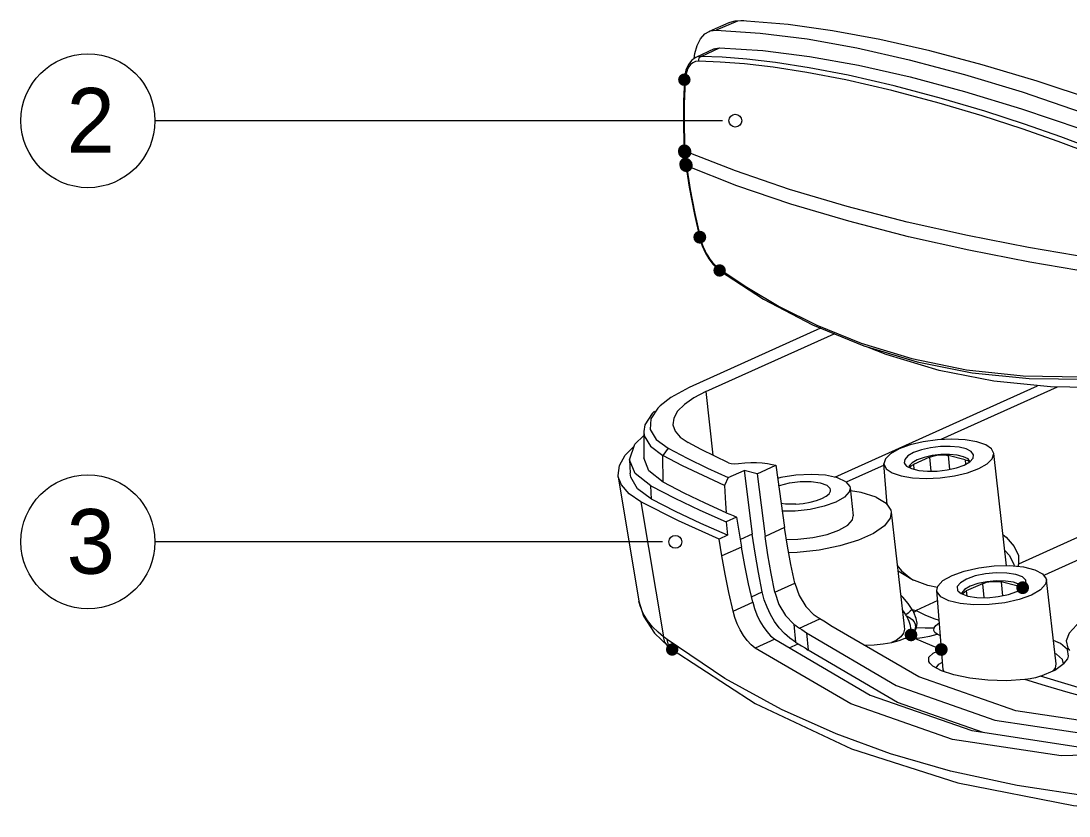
# Model space of a CAD drawing. Header units: millimetres. Extents: x 0 to 260, y 22 to 203.
# Drawn here: x 88.57 to 109.51, y 50.34 to 66.24 of the extents above; entities that cross this region are included whole.
import ezdxf

# ---------------------------------------------------------------- set-up
doc = ezdxf.new("R2010")
doc.units = ezdxf.units.MM

msp = doc.modelspace()

# ---------------------------------------------------------------- hatches: boundary and pattern name
h = msp.add_hatch(color=7)
edge = h.paths.add_edge_path()
edge.add_arc((101.823061, 65.06718), 0.12506, 0, 360)
h = msp.add_hatch(color=7)
edge = h.paths.add_edge_path()
edge.add_arc((101.822038, 63.648519), 0.126115, 0, 360)
h = msp.add_hatch(color=7)
edge = h.paths.add_edge_path()
edge.add_arc((101.823414, 63.620967), 0.126115, 0, 360)
h = msp.add_hatch(color=7)
edge = h.paths.add_edge_path()
edge.add_arc((101.828953, 63.641534), 0.130833, 0, 360)
h = msp.add_hatch(color=7)
edge = h.paths.add_edge_path()
edge.add_arc((101.830329, 63.613983), 0.130833, 0, 360)
h = msp.add_hatch(color=7)
edge = h.paths.add_edge_path()
edge.add_arc((101.836008, 63.62954), 0.128677, 0, 360)
h = msp.add_hatch(color=7)
edge = h.paths.add_edge_path()
edge.add_arc((101.836679, 63.615782), 0.128677, 0, 360)
h = msp.add_hatch(color=7)
edge = h.paths.add_edge_path()
edge.add_arc((101.846309, 63.381855), 0.125932, 0, 360)
h = msp.add_hatch(color=7)
edge = h.paths.add_edge_path()
edge.add_arc((101.8534, 63.375081), 0.130918, 0, 360)
h = msp.add_hatch(color=7)
edge = h.paths.add_edge_path()
edge.add_arc((101.850261, 63.355008), 0.125932, 0, 360)
h = msp.add_hatch(color=7)
edge = h.paths.add_edge_path()
edge.add_arc((101.857175, 63.3482), 0.130918, 0, 360)
h = msp.add_hatch(color=7)
edge = h.paths.add_edge_path()
edge.add_arc((101.860985, 63.363087), 0.128854, 0, 360)
h = msp.add_hatch(color=7)
edge = h.paths.add_edge_path()
edge.add_arc((101.86289, 63.349646), 0.128854, 0, 360)
h = msp.add_hatch(color=7)
edge = h.paths.add_edge_path()
edge.add_arc((102.131777, 61.918427), 0.129496, 0, 360)
h = msp.add_hatch(color=7)
edge = h.paths.add_edge_path()
edge.add_arc((102.528123, 61.253123), 0.12506, 0, 360)
h = msp.add_hatch(color=7)
edge = h.paths.add_edge_path()
edge.add_arc((108.583554, 54.910002), 0.129294, 0, 360)
h = msp.add_hatch(color=7)
edge = h.paths.add_edge_path()
edge.add_arc((106.352763, 53.965228), 0.127475, 0, 360)
h = msp.add_hatch(color=7)
edge = h.paths.add_edge_path()
edge.add_arc((101.580174, 53.673904), 0.12506, 0, 360)
h = msp.add_hatch(color=7)
edge = h.paths.add_edge_path()
edge.add_arc((106.957918, 53.674292), 0.128286, 0, 360)

# ---------------------------------------------------------------- linework, layer by layer
at = {"color": 7, "lineweight": 0}
for points in [[(102.714989, 66.202348), (102.316351, 66.033368)], [(102.885875, 66.240589), (102.459014, 66.058909)], [(102.830242, 66.235404), (102.732523, 66.209298), (102.714884, 66.202242)], [(102.885875, 66.240589), (102.867531, 66.239531), (102.848833, 66.237767), (102.830136, 66.235298)], [(103.065016, 66.239531), (103.009277, 66.241648), (102.949657, 66.242001), (102.885804, 66.240589)], [(111.213371, 64.227604), (110.018865, 64.657287), (108.871279, 65.036524), (107.77414, 65.364607), (106.725685, 65.642596), (105.72944, 65.869432), (104.786818, 66.044762), (103.897465, 66.168588), (103.06491, 66.239496)], [(102.021499, 65.49263), (102.033141, 65.592113), (102.078296, 65.753686), (102.146029, 65.885977), (102.233871, 65.983344), (102.316068, 66.033086)], [(102.316245, 66.033191), (102.339175, 66.041658), (102.458767, 66.058944)], [(102.458873, 66.059015), (103.337995, 66.000806), (104.275678, 65.882273), (105.268395, 65.704473), (106.317203, 65.467759), (107.418928, 65.17319), (108.570748, 64.821823), (109.774426, 64.411542), (111.025376, 63.944112)], [(102.420949, 65.684894), (102.049827, 65.512033)], [(102.156542, 65.534328), (102.525548, 65.705778)], [(102.420949, 65.684894), (102.44388, 65.694066), (102.525371, 65.706061)], [(102.525512, 65.705884), (103.394404, 65.649792), (104.321151, 65.533376), (105.301521, 65.358398), (106.336571, 65.125212), (107.423126, 64.834523), (108.559071, 64.487037), (109.744051, 64.081695), (110.97454, 63.619556)], [(102.049756, 65.511927), (101.971792, 65.45901), (101.903001, 65.371521), (101.85467, 65.257574), (101.827506, 65.12246), (101.82292, 65.067074)], [(101.991724, 65.406517), (101.948333, 65.369828), (101.914819, 65.326436), (101.889066, 65.279517), (101.870016, 65.230481), (101.856258, 65.181797), (101.846733, 65.134525), (101.840736, 65.08937)], [(102.045805, 65.432023), (101.99183, 65.406623)], [(102.112269, 65.440278), (102.045946, 65.432164)], [(102.156542, 65.534328), (102.080695, 65.523745), (102.050003, 65.512103)], [(102.112269, 65.440278), (102.111563, 65.469558), (102.119677, 65.497428), (102.135199, 65.520006), (102.156366, 65.534469)], [(110.554841, 63.355996), (109.952649, 63.588124), (109.296129, 63.830129), (108.571877, 64.083071), (107.776716, 64.34201), (106.915938, 64.599185), (105.971199, 64.851421), (105.049038, 65.063088), (104.268693, 65.21196), (103.595946, 65.314971), (103.023741, 65.381293), (102.536202, 65.420804), (102.112163, 65.440207)], [(110.604265, 63.448318), (110.002073, 63.681151), (109.345201, 63.924215), (108.620595, 64.177157), (107.825434, 64.437154), (106.963951, 64.694682), (106.018859, 64.946918), (105.095993, 65.158585), (104.314943, 65.307457), (103.641843, 65.409762), (103.069284, 65.475732), (102.58104, 65.51489), (102.156648, 65.534293)], [(101.823061, 65.06718), (101.807892, 64.640319), (101.807186, 64.10198), (101.82165, 63.650072)], [(101.837384, 65.045484), (101.821509, 64.584404), (101.820804, 64.114504)], [(101.837384, 65.045484), (101.823979, 65.061006)], [(101.840806, 65.089229), (101.837278, 65.045484)], [(101.820839, 64.114609), (101.835656, 63.636596)], [(101.821509, 63.650566), (101.82292, 63.622696)], [(101.822885, 63.622661), (101.825354, 63.580327)], [(101.825496, 63.580257), (101.839607, 63.433501), (101.845957, 63.383054)], [(111.227658, 61.31754), (109.952719, 61.500985), (108.700006, 61.711946), (107.478336, 61.950776), (106.276422, 62.221357), (105.078742, 62.531096), (103.925511, 62.873996), (102.845306, 63.242296), (101.835656, 63.636349)], [(101.837031, 63.608867), (101.846204, 63.48857)], [(101.846168, 63.488641), (101.860279, 63.369754)], [(101.845816, 63.383548), (101.849696, 63.356384)], [(101.849767, 63.356349), (101.919969, 62.920316), (102.024392, 62.375274), (102.124933, 61.923013)], [(101.863878, 63.342908), (101.940431, 62.871597), (102.0318, 62.394994)], [(111.255916, 61.023676), (109.980977, 61.207121), (108.728263, 61.418082), (107.506594, 61.656913), (106.30468, 61.927846), (105.106999, 62.237232), (103.953769, 62.580485), (102.873563, 62.948432), (101.863913, 63.342838)], [(102.031659, 62.395171), (102.137845, 61.915746)], [(102.124863, 61.922836), (102.134035, 61.886853)], [(102.134, 61.886994), (102.179155, 61.746941), (102.239833, 61.611122), (102.313564, 61.484122), (102.399289, 61.371939), (102.494186, 61.279158)], [(102.137951, 61.915604), (102.148534, 61.874329), (102.16194, 61.829174), (102.178167, 61.779785), (102.198276, 61.726868), (102.223323, 61.669718), (102.253309, 61.608688), (102.289292, 61.544835), (102.331979, 61.479571), (102.382779, 61.413249), (102.442398, 61.349749), (102.510837, 61.292599)], [(102.494362, 61.279299), (102.528229, 61.253194)], [(102.510696, 61.29274), (102.514929, 61.270162), (102.527982, 61.253229)], [(102.510696, 61.29274), (103.069143, 60.915973), (103.714726, 60.535326), (104.469318, 60.158559), (105.353732, 59.801196), (106.370085, 59.492515), (107.464401, 59.269559), (108.594349, 59.147146), (109.75781, 59.125979), (110.953374, 59.208176)], [(102.528123, 61.253123), (103.402659, 60.682329), (104.386556, 60.16304), (105.411729, 59.744292), (106.476059, 59.425734), (107.577784, 59.208423), (108.714787, 59.092359), (109.884951, 59.078954), (111.00502, 59.159387)], [(104.541955, 60.099681), (101.920463, 58.915053)], [(102.253521, 58.830845), (104.814335, 59.988309)], [(119.839034, 60.05008), (109.018282, 55.160228)], [(111.500673, 58.993476), (110.302993, 58.907751), (109.137415, 58.923626), (108.008173, 59.039689), (106.913856, 59.255237), (105.85764, 59.57062), (105.484401, 59.722314)], [(117.253808, 59.337293), (108.503508, 55.383007)], [(101.920569, 58.914912), (101.551211, 58.715593), (101.336722, 58.548023)], [(104.830104, 57.118321), (108.882462, 58.94959)], [(109.271717, 58.921474), (106.946559, 57.870549)], [(102.253521, 58.830845), (102.013632, 58.707373), (101.823485, 58.575434), (101.688018, 58.439614), (101.610407, 58.302737)], [(102.253521, 58.830845), (102.392515, 57.558376)], [(101.226726, 58.442931), (101.179101, 58.3946), (101.034462, 58.166706), (101.011179, 58.033708)], [(101.291319, 58.501844), (101.152678, 58.283828), (101.141389, 58.07075), (101.258158, 57.872842), (101.497694, 57.698217)], [(101.336616, 58.548023), (101.291461, 58.501809)], [(101.610513, 58.302737), (101.593932, 58.164095)], [(101.011073, 58.033673), (101.012484, 57.505212)], [(101.011073, 58.033673), (101.022714, 57.944067), (101.144423, 57.736987), (101.394895, 57.554601)], [(101.593967, 58.164236), (101.637006, 58.039353), (101.740017, 57.919761), (101.899473, 57.812164)], [(100.728216, 57.466265), (100.832638, 57.780943), (101.011496, 57.952746)], [(102.70811, 57.405976), (102.430827, 57.539326), (102.161305, 57.674792), (101.899544, 57.812023)], [(108.006162, 57.5951), (107.962065, 57.684705), (107.845296, 57.766197), (107.665379, 57.828639), (107.433251, 57.867797), (107.166198, 57.881555), (106.881154, 57.867444), (106.597873, 57.828286), (106.336465, 57.765491), (106.113509, 57.683647)], [(100.640727, 57.560986), (100.819232, 57.740197)], [(101.497694, 57.698111), (101.394683, 57.55453)], [(101.497694, 57.698111), (101.882575, 57.498086), (102.284036, 57.302294), (102.701372, 57.111794)], [(106.11358, 57.683647), (105.944952, 57.588397), (105.842294, 57.486444), (105.812308, 57.384139)], [(106.405398, 57.611645), (106.291098, 57.545676), (106.226892, 57.474767), (106.21772, 57.40527), (106.235712, 57.370698)], [(107.593095, 57.501049), (107.601209, 57.569135), (107.554289, 57.632283), (107.454806, 57.683788), (107.311578, 57.719066), (107.135542, 57.735646), (106.941161, 57.732119), (106.744311, 57.708835), (106.560867, 57.66756), (106.405292, 57.611469)], [(100.503602, 57.128657), (100.500074, 57.155821), (100.525121, 57.356551), (100.640833, 57.561163)], [(101.154195, 56.948458), (100.8374, 57.195403), (100.728039, 57.466336)], [(100.728216, 57.465912), (100.738799, 57.20274)], [(101.402586, 57.018061), (101.112602, 57.244192), (101.012766, 57.505247)], [(101.402586, 57.018061), (101.394824, 57.554636)], [(102.623726, 56.956713), (102.19757, 57.151094), (101.787643, 57.35006), (101.395001, 57.554319)], [(102.70811, 57.405976), (102.760674, 57.391159), (102.830877, 57.385514), (102.90743, 57.391159)], [(102.907571, 57.391159), (103.028574, 57.404564), (103.149576, 57.411973), (103.267757, 57.412326), (103.380646, 57.405976), (103.485421, 57.393628), (103.57926, 57.374578)], [(106.476518, 57.466265), (106.375271, 57.408057), (106.318473, 57.345262), (106.314946, 57.316335)], [(106.721134, 57.518265), (106.399401, 57.37292)], [(107.5309, 57.432152), (107.491742, 57.484363), (107.404253, 57.529871), (107.277253, 57.560916), (107.121678, 57.575732), (106.950228, 57.572557), (106.775956, 57.552096), (106.613678, 57.515407), (106.476447, 57.466371)], [(106.721134, 57.518265), (106.787103, 57.541195), (106.86542, 57.557776), (106.948323, 57.565537), (107.027698, 57.564126), (107.096137, 57.553542)], [(106.721134, 57.518265), (106.747945, 57.239923)], [(107.096137, 57.553437), (107.122595, 57.276506)], [(107.434944, 57.469687), (107.096278, 57.553296)], [(107.413425, 57.362901), (107.527725, 57.428871)], [(107.434944, 57.469687), (107.441294, 57.379023)], [(107.434944, 57.469687), (107.485744, 57.45099)], [(107.485603, 57.451096), (107.51312, 57.426049)], [(107.527796, 57.428694), (107.593059, 57.501014)], [(107.705384, 57.290547), (107.874012, 57.386149), (107.97667, 57.488102), (108.006303, 57.594994)], [(108.264008, 55.349246), (108.006127, 57.595029)], [(101.166613, 56.683204), (100.887213, 56.886757), (100.75104, 57.117827), (100.739046, 57.202846)], [(102.701407, 57.111759), (103.017144, 57.253928)], [(103.016967, 57.254034), (103.180303, 55.98227)], [(103.277776, 57.18997), (103.017073, 57.254175)], [(103.277776, 57.18997), (103.648898, 57.357539)], [(103.277776, 57.18997), (103.438995, 55.935492)], [(103.579366, 57.374614), (103.648863, 57.357327)], [(103.648792, 57.357398), (103.825887, 56.110681)], [(105.814213, 57.359127), (105.058563, 57.017638)], [(105.875526, 56.565024), (105.812026, 57.384174)], [(105.812131, 57.38428), (105.856934, 57.289735), (105.973351, 57.208244), (106.15362, 57.145449), (106.385395, 57.106644), (106.652801, 57.093238)], [(106.235712, 57.370839), (106.264992, 57.342264)], [(106.264816, 57.342229), (106.363946, 57.290723)], [(106.328034, 57.309491), (106.352375, 57.345121), (106.399295, 57.372991)], [(106.364052, 57.290899), (106.50728, 57.255269), (106.683316, 57.239041), (106.877697, 57.242216), (107.074547, 57.265852)], [(106.399365, 57.372885), (106.410654, 57.279046)], [(106.937845, 57.106926), (107.220773, 57.146084), (107.482534, 57.208879), (107.70549, 57.290723)], [(107.074617, 57.265746), (107.258414, 57.306669), (107.413284, 57.36276)], [(100.955757, 56.625666), (100.717985, 56.785475), (100.564879, 56.96398), (100.503496, 57.128727)], [(100.503602, 57.128657), (100.915999, 54.642279)], [(102.658333, 56.410331), (102.236058, 56.600125), (101.817664, 56.80262), (101.402444, 57.018167)], [(102.701407, 57.111759), (102.623796, 56.956889)], [(105.048367, 57.029773), (104.882562, 57.107384), (104.646201, 57.157126), (104.360804, 57.175471), (104.052123, 57.159948), (103.748381, 57.111971), (103.686292, 57.095037)], [(103.707353, 56.944683), (103.725698, 56.952797), (103.923606, 57.004656), (104.139859, 57.031819), (104.355406, 57.032878), (104.538851, 57.007478), (104.673259, 56.957383), (104.739934, 56.890356)], [(105.048367, 57.029773), (105.127037, 56.935229), (105.133387, 56.907359)], [(106.652907, 57.093167), (106.937951, 57.106926)], [(101.154195, 56.948458), (101.632209, 56.701866), (102.134917, 56.461977), (102.661614, 56.229497)], [(101.166613, 56.683204), (101.154265, 56.948493)], [(102.623726, 56.956713), (102.645598, 56.592294)], [(105.133457, 56.907465), (105.118994, 56.829854), (105.024449, 56.722962), (104.851941, 56.622421), (104.616285, 56.538107), (104.336885, 56.476371), (104.03773, 56.44321), (103.779144, 56.441093)], [(104.053252, 56.579841), (104.195774, 56.593246), (104.334063, 56.617235), (104.461063, 56.650749), (104.570071, 56.692024), (104.656149, 56.739296), (104.715063, 56.789743), (104.743285, 56.840543), (104.745402, 56.868413)], [(104.745367, 56.868519), (104.739722, 56.890391)], [(105.133634, 56.907465), (105.198192, 56.347254)], [(105.656239, 56.718659), (105.354967, 56.814261), (105.140478, 56.84707)], [(102.516411, 55.883246), (101.707844, 56.245196), (100.955722, 56.62549)], [(100.955757, 56.625666), (101.408018, 53.929386)], [(102.685039, 55.959375), (102.154461, 56.192914), (101.648225, 56.434567), (101.166683, 56.683275)], [(102.645422, 56.592223), (102.657769, 56.41654)], [(104.053252, 56.579841), (103.841232, 56.581604), (103.757271, 56.594657)], [(105.656239, 56.718659), (105.853089, 56.598361), (105.948692, 56.45725), (105.955747, 56.42162)], [(102.658333, 56.410331), (102.728889, 56.381403), (102.797328, 56.35177), (102.866472, 56.322136)], [(103.862576, 55.876331), (104.087648, 55.877742), (104.391037, 55.911609), (104.674317, 55.973698), (104.913501, 56.059423), (105.088478, 56.161023), (105.183728, 56.269678), (105.197839, 56.347289)], [(105.955641, 56.42169), (105.93765, 56.303157), (105.82088, 56.145818), (105.604628, 55.994124), (105.30265, 55.857599), (104.932586, 55.744357), (104.516308, 55.660749), (104.078864, 55.612065), (103.908472, 55.607832)], [(105.955641, 56.42169), (106.218108, 54.138512)], [(102.866402, 56.322136), (102.661791, 56.229356)], [(102.661791, 56.229462), (102.685074, 55.959234)], [(102.866402, 56.322136), (102.967296, 55.722767)], [(102.685039, 55.959375), (102.516411, 55.883175)], [(103.180444, 55.982129), (102.941967, 55.874179)], [(103.379235, 54.824559), (103.301624, 55.211557), (103.235301, 55.597496), (103.180621, 55.982023)], [(103.825887, 56.110611), (103.438889, 55.935633)], [(103.630871, 54.818351), (103.556082, 55.191942), (103.491877, 55.564476), (103.43896, 55.935598)], [(104.031732, 54.99922), (103.952357, 55.371047), (103.883566, 55.741464), (103.826063, 56.11047)], [(108.192887, 55.968688), (108.251801, 55.922827), (108.414785, 55.736208)], [(102.573596, 55.544579), (102.516446, 55.883246)], [(102.967367, 55.722696), (102.573667, 55.544544)], [(103.190252, 54.619243), (103.107349, 54.988601), (103.033266, 55.356548), (102.967296, 55.722732)], [(108.414926, 55.736137), (108.499593, 55.553398), (108.503473, 55.383007)], [(102.796658, 54.441125), (102.713755, 54.810836), (102.639319, 55.178784), (102.573702, 55.544614)], [(108.229047, 55.654469), (108.323592, 55.552516)], [(108.323451, 55.552516), (108.410587, 55.37648), (108.411998, 55.341908)], [(106.078796, 55.350974), (106.162052, 55.244083), (106.345849, 55.093799), (106.405468, 55.061344)], [(107.17209, 55.155289), (107.416565, 55.24313), (107.706548, 55.308394), (108.015581, 55.345083), (108.323556, 55.350728), (108.598723, 55.324269), (108.826265, 55.268178), (108.98184, 55.188097), (109.056276, 55.088261), (109.060509, 55.066741)], [(108.503438, 55.383007), (108.486504, 55.335029)], [(106.883729, 54.916211), (106.688643, 54.956075), (106.372201, 55.07355), (106.092801, 55.237944)], [(106.871523, 54.856239), (106.89022, 54.939494), (106.99182, 55.051325), (107.17209, 55.155394)], [(107.462355, 55.083639), (107.338883, 55.010614), (107.2775, 54.932651), (107.282791, 54.857156), (107.292669, 54.842692)], [(108.649876, 54.973044), (108.65552, 54.985391), (108.649876, 55.060885), (108.577204, 55.126502), (108.444912, 55.175185), (108.265701, 55.203055), (108.057209, 55.207288), (107.839898, 55.186827), (107.634934, 55.144141), (107.462426, 55.083463)], [(103.630871, 54.818351), (104.031627, 54.999326)], [(104.031732, 54.99922), (104.116399, 54.756156), (104.250455, 54.536375), (104.420141, 54.363867)], [(107.533299, 54.937907), (107.424291, 54.873349), (107.369963, 54.804557), (107.371374, 54.78586)], [(107.778091, 54.990259), (107.456005, 54.844562)], [(108.583024, 54.91794), (108.518819, 54.975795), (108.401697, 55.019187), (108.243652, 55.043881), (108.059149, 55.047409), (107.867238, 55.029417), (107.685911, 54.99167), (107.533158, 54.938048)], [(107.778091, 54.990259), (107.862405, 55.018129), (107.9633, 55.034709), (108.065252, 55.037179), (108.152741, 55.025184)], [(107.778091, 54.990259), (107.80455, 54.71227)], [(108.491902, 54.941364), (108.152882, 55.024972)], [(108.152918, 55.025078), (108.179376, 54.749206)], [(108.470206, 54.834543), (108.593678, 54.907568)], [(108.491902, 54.941364), (108.498252, 54.851053)], [(108.491902, 54.941364), (108.551521, 54.917023)], [(108.551521, 54.916881), (108.568102, 54.892892)], [(108.593537, 54.907603), (108.649982, 54.97322)], [(109.060509, 55.066741), (109.042165, 54.978547), (108.940565, 54.867069), (108.760295, 54.763)], [(109.25362, 53.385544), (109.06065, 55.066882)], [(103.165804, 54.72811), (103.379235, 54.824418)], [(104.044115, 53.819954), (103.930168, 53.900035), (103.821159, 53.997401), (103.719559, 54.110643), (103.626779, 54.236937), (103.544934, 54.374168), (103.475437, 54.519865), (103.420051, 54.670854), (103.379129, 54.824665)], [(103.630871, 54.818351), (103.712363, 54.573523), (103.843949, 54.353037), (104.011871, 54.17947)], [(106.377493, 54.476615), (106.295649, 54.597265), (106.188757, 54.720737), (106.146424, 54.760954)], [(106.994501, 53.26567), (106.871382, 54.856345)], [(107.917086, 54.573064), (107.609111, 54.56742), (107.333591, 54.593878), (107.10605, 54.64997), (106.950828, 54.73005), (106.876039, 54.830239), (106.871453, 54.856345)], [(107.292493, 54.842833), (107.355287, 54.791681)], [(107.355393, 54.791822), (107.487685, 54.742786)], [(107.387602, 54.779757), (107.401007, 54.80939), (107.456041, 54.844668)], [(107.456146, 54.844527), (107.467788, 54.749982)], [(107.487685, 54.742927), (107.666896, 54.715057), (107.875387, 54.710824), (108.092699, 54.731285)], [(108.092628, 54.731214), (108.297945, 54.773901), (108.4701, 54.834578)], [(108.760472, 54.762894), (108.515997, 54.675052), (108.226013, 54.609436)], [(100.915964, 54.642314), (101.009097, 54.340689), (101.227819, 53.999553)], [(101.408124, 53.929527), (101.296999, 54.021602), (101.186932, 54.129552), (101.08498, 54.254082), (100.999607, 54.393782), (100.937166, 54.550063), (100.915999, 54.642491)], [(102.796658, 54.441125), (103.190358, 54.619278)], [(103.190252, 54.619243), (103.226588, 54.491184), (103.27386, 54.364537), (103.331716, 54.24424), (103.397685, 54.132409), (103.470357, 54.032926), (103.547968, 53.948259), (103.628402, 53.880173)], [(106.221071, 54.414244), (106.179796, 54.46963)], [(106.377493, 54.476615), (106.334807, 54.440984), (106.293532, 54.403237), (106.252257, 54.366195)], [(106.410548, 54.414596), (106.395379, 54.444935), (106.377387, 54.476685)], [(106.377493, 54.476615), (106.452987, 54.456154)], [(106.410548, 54.414596), (106.430657, 54.435057), (106.452882, 54.456224)], [(106.452917, 54.456295), (106.630717, 54.367042), (106.809575, 54.295428), (106.917172, 54.263325)], [(106.887363, 54.652651), (106.453093, 54.456154)], [(108.225943, 54.609577), (107.917262, 54.572888)], [(103.23643, 53.703185), (103.155644, 53.770918), (103.077327, 53.855937), (103.004302, 53.955774), (102.93798, 54.067251), (102.880477, 54.187549), (102.832852, 54.313137), (102.796516, 54.441196)], [(104.121479, 54.103164), (104.531054, 54.28802)], [(104.530913, 54.288161), (104.494224, 54.310739), (104.457182, 54.336139), (104.420141, 54.364008)], [(104.750729, 54.146909), (104.681232, 54.194886), (104.607854, 54.241806), (104.530948, 54.28802)], [(106.185088, 54.424933), (106.221071, 54.414349)], [(106.252081, 54.366019), (106.242203, 54.381894), (106.231972, 54.397769), (106.221036, 54.414349)], [(106.261888, 54.348451), (106.25201, 54.366089)], [(106.261888, 54.348451), (106.310218, 54.243323), (106.334207, 54.159362), (106.34091, 54.091276), (106.335266, 54.034478), (106.320802, 53.985795)], [(106.261888, 54.348451), (106.325388, 54.311409), (106.376188, 54.271545), (106.413935, 54.228506), (106.437218, 54.180176), (106.441804, 54.124084), (106.419932, 54.057409), (106.364899, 53.98262), (106.346907, 53.966392)], [(106.463253, 54.117628), (106.474895, 54.198767), (106.458667, 54.295428), (106.410689, 54.414667)], [(109.800002, 54.253024), (109.658538, 54.160244), (109.512488, 54.003963), (109.454985, 53.847682), (109.489557, 53.698105), (109.518485, 53.65436)], [(104.011906, 54.179646), (104.044009, 53.819813)], [(104.011906, 54.179646), (104.048948, 54.151424), (104.085284, 54.126024), (104.12162, 54.103094)], [(104.121479, 54.103164), (104.172279, 54.071414), (104.22061, 54.039311), (104.266824, 54.007209)], [(112.13906, 52.164615), (110.53639, 52.132865), (108.446888, 52.451071), (106.50661, 53.127698), (104.750835, 54.146873)], [(106.21832, 54.135549), (106.219731, 54.084044), (106.199975, 54.000788)], [(106.402964, 54.012888), (106.4393, 54.063688), (106.463289, 54.117663)], [(106.463253, 54.117628), (106.638231, 54.10775), (106.812856, 54.107397)], [(106.873393, 53.980856), (106.82859, 54.014723), (106.806365, 54.057056), (106.812715, 54.107151)], [(106.812786, 54.107292), (106.845594, 54.152094), (106.905566, 54.198661), (106.921794, 54.207128)], [(101.227925, 53.999448), (101.503092, 53.733806)], [(101.502845, 53.734194), (101.43617, 53.818508), (101.407948, 53.929633)], [(101.478397, 53.875093), (101.443473, 53.901904), (101.408195, 53.929421)], [(101.507502, 53.763122), (101.478221, 53.874952)], [(102.630605, 53.093761), (101.478433, 53.875164)], [(103.628472, 53.880244), (103.236536, 53.703149)], [(103.628472, 53.880244), (105.533825, 52.763702), (107.564767, 52.052149), (109.7407, 51.724772), (112.019292, 51.788977)], [(104.266859, 54.007032), (104.297551, 53.661663)], [(104.266859, 54.007032), (106.05262, 52.957166), (108.030292, 52.262546), (110.163539, 51.941871), (112.118281, 51.990202)], [(106.149599, 53.925399), (106.058935, 53.855197), (105.961568, 53.814274)], [(105.96753, 53.815156), (106.114638, 53.852551)], [(106.114815, 53.852692), (106.23864, 53.897847)], [(106.199905, 54.000823), (106.149458, 53.925329)], [(106.238816, 53.898165), (106.334419, 53.895343), (106.430374, 53.893579)], [(106.238992, 53.898165), (106.282384, 53.919332), (106.32119, 53.942262)], [(106.320625, 53.985689), (106.297695, 53.94265), (106.276881, 53.916545)], [(106.321154, 53.942262), (106.350082, 53.963076)], [(106.355444, 53.967415), (106.403069, 54.012924)], [(106.430374, 53.893685), (106.396155, 53.925082), (106.381691, 53.939546), (106.367933, 53.953304), (106.355586, 53.967415)], [(106.953156, 53.672528), (106.776414, 53.745201), (106.602142, 53.818931), (106.430339, 53.89372)], [(106.430374, 53.893685), (106.578188, 53.91344), (106.726002, 53.942721), (106.873463, 53.980821)], [(106.941796, 53.947448), (106.873358, 53.980962)], [(109.483913, 53.490283), (109.50261, 53.541083), (109.476857, 53.677608), (109.342096, 53.795789), (109.20028, 53.851175)], [(101.502845, 53.734194), (101.513428, 53.725727), (101.580103, 53.673869)], [(101.580174, 53.673904), (101.507502, 53.763157)], [(101.580174, 53.673904), (103.236466, 52.593346), (105.161927, 51.688471), (107.287413, 51.006904), (109.596696, 50.553938), (111.81461, 50.344387)], [(111.698617, 51.613717), (109.354408, 51.549864), (107.179886, 51.877948), (105.146828, 52.588795), (103.236536, 53.70322)], [(103.918879, 53.710064), (104.095268, 53.790144)], [(104.044115, 53.819954), (104.061401, 53.809724), (104.078334, 53.799493), (104.095268, 53.789968)], [(104.095268, 53.790003), (104.166529, 53.748023), (104.234262, 53.705337), (104.297409, 53.661592)], [(107.794954, 52.017824), (106.082571, 52.617194), (104.297515, 53.661416)], [(105.416491, 53.760723), (105.614047, 53.768131), (105.798902, 53.786828)], [(105.798867, 53.786899), (105.967495, 53.815121)], [(106.729565, 53.399337), (106.70981, 53.431793), (106.711221, 53.518223), (106.792712, 53.598657), (106.953226, 53.672387)], [(106.953156, 53.672528), (106.964798, 53.651714)], [(106.855154, 53.30698), (106.906307, 53.380005), (106.982507, 53.420574)], [(109.224339, 53.262213), (109.415545, 53.39909), (109.483984, 53.490107)], [(109.398153, 53.386567), (109.382631, 53.472292), (109.258806, 53.580947), (109.229878, 53.592236)], [(106.960564, 53.2505), (106.791231, 53.341517), (106.729495, 53.399372)], [(107.210507, 53.168162), (106.960741, 53.250359)], [(106.994501, 53.26634), (107.009671, 53.234237)], [(108.939083, 53.139904), (109.22448, 53.262318)], [(109.190402, 53.247749), (109.239438, 53.304546), (109.253549, 53.386037)], [(114.752332, 50.597788), (113.004318, 50.553691), (111.470793, 50.598141), (109.962315, 50.729374), (108.474298, 50.953388), (107.140446, 51.244782), (105.943823, 51.590504), (104.857621, 51.985263), (103.763657, 52.472449), (102.630534, 53.093691)], [(108.626945, 53.072383), (108.261115, 53.050511), (107.884701, 53.061447), (107.526984, 53.102369), (107.210543, 53.167986)], [(108.737047, 53.088223), (108.626981, 53.072348)], [(112.141811, 52.181125), (111.714597, 52.268967), (111.293028, 52.360336), (110.860522, 52.459467), (110.415317, 52.567769), (109.958822, 52.685597), (109.493509, 52.81295), (109.037367, 52.945594), (108.627086, 53.072242)], [(108.939083, 53.139904), (108.841364, 53.110624), (108.736941, 53.088399)], [(112.140436, 52.321001), (111.376319, 52.473401), (110.110552, 52.78561), (108.938977, 53.139799)]]:
    msp.add_lwpolyline(points, dxfattribs=at)
at = {"color": 3, "lineweight": 0, "true_color": 0x00ff00}
for points in [[(102.326405, 64.246901), (91.244596, 64.246901)], [(102.584109, 64.246901), (102.326581, 64.246901)], [(101.128901, 55.827083), (91.24442, 55.827083)], [(101.386393, 55.827083), (101.128865, 55.827083)]]:
    msp.add_lwpolyline(points, dxfattribs=at)
at = {"color": 4, "lineweight": 0, "true_color": 0x00ffff}
for centre, radius in [((89.905487, 64.247077), 1.338968), ((89.905487, 55.827083), 1.339056)]:
    msp.add_circle(centre, radius, dxfattribs=at)
at = {"color": 3, "lineweight": 0, "true_color": 0x00ff00}
for centre in [(102.841707, 64.246901), (101.644027, 55.827083)]:
    msp.add_circle(centre, 0.128764, dxfattribs=at)

# ---------------------------------------------------------------- texts
at = {"color": 6, "true_color": 0xff00ff, "char_height": 1.292935, "attachment_point": 1}
for s, insert in [('{\\fAdobeSongStd-Light|b0|i0|c0;2}', (89.480499, 64.902162)), ('{\\fAdobeSongStd-Light|b0|i0|c0;3}', (89.480499, 56.482331))]:
    msp.add_mtext(s, dxfattribs=dict(at, insert=insert))

doc.saveas('drawing.dxf')
